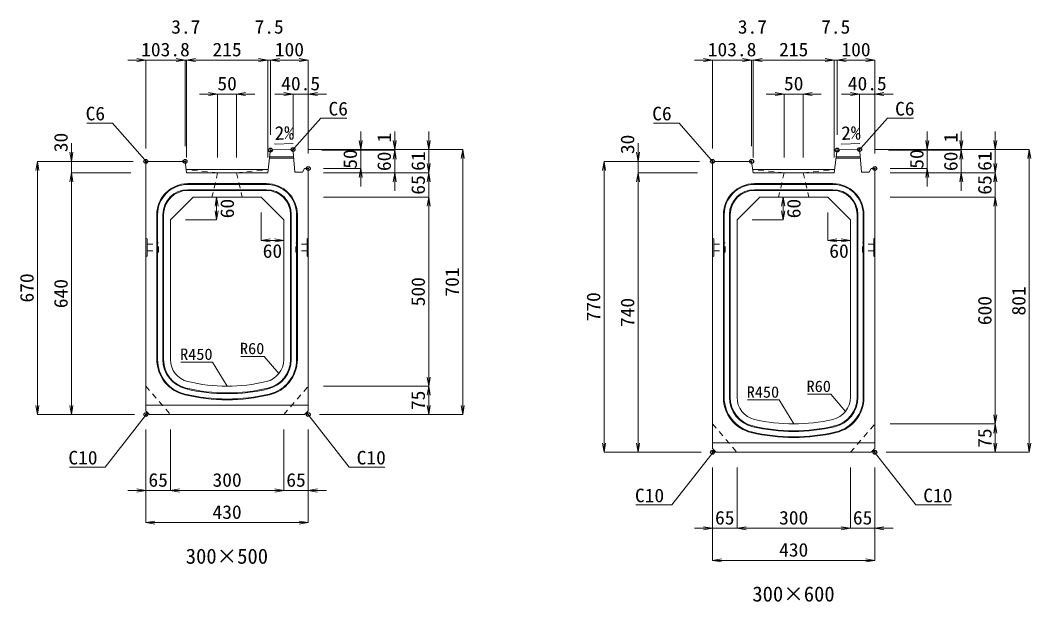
# Model space of a CAD drawing. Units: millimetres at full size, sheet at 1:20. Extents: x -1267 to 18002, y -8037 to 7143.
# Drawn here: x 3752 to 6428, y 3072 to 4611 of the extents above; entities that cross this region are included whole.
import ezdxf
from ezdxf.enums import TextEntityAlignment as Align

# ---------------------------------------------------------------- set-up
doc = ezdxf.new("R2010")
doc.units = ezdxf.units.MM
doc.header["$LTSCALE"] = 20
doc.header["$PDMODE"] = 32
doc.header["$PDSIZE"] = 10
doc.linetypes.add('USER1', pattern=[1.35, 0.75, -0.6])
for name, color, linetype, lineweight in [('インサート', 3, 'USER1', 9), ('寸法線', 7, 'Continuous', 13), ('引出線', 4, 'Continuous', 13), ('排水孔', 30, 'USER1', 9), ('本体', 2, 'Continuous', 13), ('目地', 132, 'Continuous', 5)]:
    doc.layers.add(name, color=color, linetype=linetype, lineweight=lineweight)
doc.layers.add('作業エリア', color=11, linetype='Continuous')
doc.layers.add('文字', color=7, linetype='Continuous')
doc.styles.add('ＭＳ 明朝', font='')
doc.styles.get('ＭＳ 明朝').set_extended_font_data('MS Mincho')

# ---------------------------------------------------------------- blocks, each defined once
blk = doc.blocks.new('open_arrow')
at = {"color": 0, "linetype": 'Continuous', "lineweight": -2}
blk.add_lwpolyline([(7.5, 1.25), (0, 0), (7.5, -1.25)], dxfattribs=at)

msp = doc.modelspace()

# ---------------------------------------------------------------- linework, layer by layer
at = {"layer": 'インサート'}
for p, q in [((4088.2, 4018.04), (4115.2, 4018.04)), ((4088.2, 4018.04), (4088.2, 4001.04)), ((4118.2, 4022.04), (4115.2, 4022.04)), ((4115.2, 4022.04), (4115.2, 3997.04)), ((4118.2, 3997.04), (4118.2, 4022.04)), ((4481.8, 4022.04), (4484.8, 4022.04)), ((4481.8, 3997.04), (4481.8, 4022.04)), ((4484.8, 4022.04), (4484.8, 3997.04)), ((4511.8, 4018.04), (4484.8, 4018.04)), ((4511.8, 4018.04), (4511.8, 4001.04)), ((5588.2, 4018.04), (5615.2, 4018.04)), ((5588.2, 4018.04), (5588.2, 4001.04)), ((5618.2, 4022.04), (5615.2, 4022.04)), ((5615.2, 4022.04), (5615.2, 3997.04)), ((5618.2, 3997.04), (5618.2, 4022.04)), ((5981.8, 4022.04), (5984.8, 4022.04)), ((5981.8, 3997.04), (5981.8, 4022.04)), ((5984.8, 4022.04), (5984.8, 3997.04)), ((6011.8, 4018.04), (5984.8, 4018.04)), ((6011.8, 4018.04), (6011.8, 4001.04)), ((4088.2, 4001.04), (4115.2, 4001.04)), ((4115.2, 3997.04), (4118.2, 3997.04)), ((4484.8, 3997.04), (4481.8, 3997.04)), ((4511.8, 4001.04), (4484.8, 4001.04)), ((5588.2, 4001.04), (5615.2, 4001.04)), ((5615.2, 3997.04), (5618.2, 3997.04)), ((5984.8, 3997.04), (5981.8, 3997.04)), ((6011.8, 4001.04), (5984.8, 4001.04))]:
    msp.add_line(p, q, dxfattribs=at)
at = {"layer": '作業エリア'}
for p in [(4415, 4267.54), (4474.5, 4268.73), (5915, 4267.54), (5974.5, 4268.73), (4085, 4237.54), (4188.75, 4237.54), (5585, 4237.54), (5688.75, 4237.54), (4515, 4218.73), (6015, 4218.73), (4085, 3567.54), (4515, 3567.54), (5585, 3467.54), (6015, 3467.54)]:
    msp.add_point(p, dxfattribs=at)
at = {"layer": '寸法線'}
for p, q in [((4037, 4505.47), (4188.75, 4505.47)), ((4085, 4271.54), (4085, 4505.47)), ((4140.75, 4505.47), (4240.5, 4505.47)), ((4188.75, 4277.54), (4188.75, 4505.47)), ((4188.75, 4277.54), (4188.75, 4505.47)), ((4192.5, 4247.54), (4192.5, 4505.47)), ((4192.5, 4505.47), (4407.5, 4505.47)), ((4192.5, 4247.54), (4192.5, 4505.47)), ((4359.5, 4505.47), (4463, 4505.47)), ((4407.5, 4247.54), (4407.5, 4505.47)), ((4407.5, 4247.54), (4407.5, 4505.47)), ((4415, 4307.54), (4415, 4505.47)), ((4415, 4505.47), (4515, 4505.47)), ((4415, 4307.54), (4415, 4505.47)), ((4515, 4258.73), (4515, 4505.47)), ((5537, 4505.47), (5688.75, 4505.47)), ((5585, 4271.54), (5585, 4505.47)), ((5640.75, 4505.47), (5740.5, 4505.47)), ((5688.75, 4277.54), (5688.75, 4505.47)), ((5688.75, 4277.54), (5688.75, 4505.47)), ((5692.5, 4247.54), (5692.5, 4505.47)), ((5692.5, 4505.47), (5907.5, 4505.47)), ((5692.5, 4247.54), (5692.5, 4505.47)), ((5859.5, 4505.47), (5963, 4505.47)), ((5907.5, 4247.54), (5907.5, 4505.47)), ((5907.5, 4247.54), (5907.5, 4505.47)), ((5915, 4307.54), (5915, 4505.47)), ((5915, 4505.47), (6015, 4505.47)), ((5915, 4307.54), (5915, 4505.47)), ((6015, 4258.73), (6015, 4505.47)), ((4227, 4415.47), (4373, 4415.47)), ((4275, 4247.54), (4275, 4415.47)), ((4325, 4247.54), (4325, 4415.47)), ((4426.5, 4415.47), (4563, 4415.47)), ((4474.5, 4308.73), (4474.5, 4415.47)), ((4515, 4258.73), (4515, 4415.47)), ((5727, 4415.47), (5873, 4415.47)), ((5775, 4247.54), (5775, 4415.47)), ((5825, 4247.54), (5825, 4415.47)), ((5926.5, 4415.47), (6063, 4415.47)), ((5974.5, 4308.73), (5974.5, 4415.47)), ((6015, 4258.73), (6015, 4415.47)), ((4653.7, 4170.73), (4653.7, 4316.73)), ((4743.7, 4219.54), (4743.7, 4316.73)), ((4833.7, 4159.54), (4833.7, 4316.73)), ((6153.7, 4170.73), (6153.7, 4316.73)), ((6243.7, 4219.54), (6243.7, 4316.73)), ((6333.7, 4159.54), (6333.7, 4316.73)), ((3887.87, 4159.54), (3887.87, 4285.54)), ((5387.87, 4159.54), (5387.87, 4285.54)), ((4514.5, 4268.73), (4833.7, 4268.73)), ((4514.5, 4268.73), (4743.7, 4268.73)), ((4514.5, 4268.73), (4923.7, 4268.73)), ((4514.5, 4268.73), (4653.7, 4268.73)), ((4550.92, 4267.54), (4743.7, 4267.54)), ((4550.92, 4267.54), (4743.7, 4267.54)), ((4743.7, 4159.54), (4743.7, 4267.54)), ((4833.7, 4094.54), (4833.7, 4255.54)), ((4923.7, 3567.54), (4923.7, 4268.73)), ((6014.5, 4268.73), (6333.7, 4268.73)), ((6014.5, 4268.73), (6243.7, 4268.73)), ((6014.5, 4268.73), (6423.7, 4268.73)), ((6014.5, 4268.73), (6153.7, 4268.73)), ((6050.92, 4267.54), (6243.7, 4267.54)), ((6050.92, 4267.54), (6243.7, 4267.54)), ((6243.7, 4159.54), (6243.7, 4267.54)), ((6333.7, 4094.54), (6333.7, 4255.54)), ((6423.7, 3467.54), (6423.7, 4268.73)), ((3797.87, 3567.54), (3797.87, 4237.54)), ((4051, 4237.54), (3797.87, 4237.54)), ((4051, 4237.54), (3887.87, 4237.54)), ((5297.87, 3467.54), (5297.87, 4237.54)), ((5551, 4237.54), (5297.87, 4237.54)), ((5551, 4237.54), (5387.87, 4237.54)), ((3887.87, 3567.54), (3887.87, 4207.54)), ((4045, 4207.54), (3887.87, 4207.54)), ((4045, 4207.54), (3887.87, 4207.54)), ((4555, 4218.73), (4653.7, 4218.73)), ((4555, 4207.54), (4833.7, 4207.54)), ((4555, 4207.54), (4833.7, 4207.54)), ((4555, 4207.54), (4743.7, 4207.54)), ((5387.87, 3467.54), (5387.87, 4207.54)), ((5545, 4207.54), (5387.87, 4207.54)), ((5545, 4207.54), (5387.87, 4207.54)), ((6055, 4218.73), (6153.7, 4218.73)), ((6055, 4207.54), (6333.7, 4207.54)), ((6055, 4207.54), (6333.7, 4207.54)), ((6055, 4207.54), (6243.7, 4207.54)), ((4272.17, 4082.54), (4272.17, 4142.54)), ((4555, 4142.54), (4833.7, 4142.54)), ((4555, 4142.54), (4833.7, 4142.54)), ((4833.7, 3642.54), (4833.7, 4142.54)), ((5772.17, 4082.54), (5772.17, 4142.54)), ((6055, 4142.54), (6333.7, 4142.54)), ((6055, 4142.54), (6333.7, 4142.54)), ((6333.7, 3542.54), (6333.7, 4142.54)), ((4390, 4102.54), (4390, 4028.31)), ((5890, 4102.54), (5890, 4028.31)), ((4190, 4082.54), (4272.17, 4082.54)), ((5690, 4082.54), (5772.17, 4082.54)), ((4390, 4028.31), (4450, 4028.31)), ((5890, 4028.31), (5950, 4028.31)), ((4555, 3642.54), (4833.7, 3642.54)), ((4555, 3642.54), (4833.7, 3642.54)), ((4833.7, 3567.54), (4833.7, 3642.54)), ((4055, 3567.54), (3797.87, 3567.54)), ((4055, 3567.54), (3887.87, 3567.54)), ((4545, 3567.54), (4833.7, 3567.54)), ((4545, 3567.54), (4923.7, 3567.54)), ((6055, 3542.54), (6333.7, 3542.54)), ((6055, 3542.54), (6333.7, 3542.54)), ((6333.7, 3467.54), (6333.7, 3542.54)), ((4085, 3527.54), (4085, 3366.39)), ((4085, 3527.54), (4085, 3281.39)), ((4150, 3527.54), (4150, 3366.39)), ((4150, 3527.54), (4150, 3366.39)), ((4450, 3527.54), (4450, 3366.39)), ((4450, 3527.54), (4450, 3366.39)), ((4515, 3527.54), (4515, 3366.39)), ((4515, 3527.54), (4515, 3281.39)), ((5555, 3467.54), (5297.87, 3467.54)), ((5555, 3467.54), (5387.87, 3467.54)), ((6045, 3467.54), (6333.7, 3467.54)), ((6045, 3467.54), (6423.7, 3467.54)), ((5585, 3427.54), (5585, 3266.39)), ((5585, 3427.54), (5585, 3181.39)), ((5650, 3427.54), (5650, 3266.39)), ((5650, 3427.54), (5650, 3266.39)), ((5950, 3427.54), (5950, 3266.39)), ((5950, 3427.54), (5950, 3266.39)), ((6015, 3427.54), (6015, 3266.39)), ((6015, 3427.54), (6015, 3181.39)), ((4037, 3366.39), (4198, 3366.39)), ((4150, 3366.39), (4450, 3366.39)), ((4402, 3366.39), (4563, 3366.39)), ((4085, 3281.39), (4515, 3281.39)), ((5537, 3266.39), (5698, 3266.39)), ((5650, 3266.39), (5950, 3266.39)), ((5902, 3266.39), (6063, 3266.39)), ((5585, 3181.39), (6015, 3181.39))]:
    msp.add_line(p, q, dxfattribs=at)
at = {"layer": '引出線'}
for points in [[(4088, 4234.54), (3996.97, 4338.86), (3928.62, 4338.86)], [(4471.75, 4265.68), (4548.47, 4351.61), (4616.81, 4351.61)], [(5588, 4234.54), (5496.97, 4338.86), (5428.62, 4338.86)], [(5971.75, 4265.68), (6048.47, 4351.61), (6116.81, 4351.61)], [(4426.39, 4283.38), (4475.1, 4284.35), (4426.36, 4283.38)], [(5926.39, 4283.38), (5975.1, 4284.35), (5926.36, 4283.38)], [(4437.07, 3675.86), (4398.48, 3721.26), (4336.25, 3721.26)], [(4300, 3642.54), (4261.49, 3706.09), (4177.31, 3706.09)], [(5937.07, 3575.86), (5898.48, 3621.26), (5836.25, 3621.26)], [(5800, 3542.54), (5761.49, 3606.09), (5677.31, 3606.09)], [(4090, 3572.54), (3977.02, 3428.11), (3882.35, 3428.11)], [(4510, 3572.54), (4622.98, 3428.11), (4717.65, 3428.11)], [(5590, 3472.54), (5477.02, 3328.11), (5382.35, 3328.11)], [(6010, 3472.54), (6122.98, 3328.11), (6217.65, 3328.11)]]:
    msp.add_lwpolyline(points, dxfattribs=at)
at = {"layer": '排水孔'}
for p, q in [((4275, 4207.54), (4191.5, 4215.54)), ((4275, 4207.54), (4260, 4142.54)), ((4325, 4207.54), (4408.5, 4215.54)), ((4325, 4207.54), (4340, 4142.54)), ((5775, 4207.54), (5691.5, 4215.54)), ((5775, 4207.54), (5760, 4142.54)), ((5825, 4207.54), (5908.5, 4215.54)), ((5825, 4207.54), (5840, 4142.54))]:
    msp.add_line(p, q, dxfattribs=at)
at = {"layer": '本体'}
for p, q in [((4407.5, 4207.54), (4414.36, 4262.39)), ((4468.5, 4268.61), (4420.19, 4267.64)), ((4475, 4262.75), (4468.5, 4268.61)), ((4475, 4262.75), (4479.5, 4208.73)), ((5907.5, 4207.54), (5914.36, 4262.39)), ((5968.5, 4268.61), (5920.19, 4267.64)), ((5975, 4262.75), (5968.5, 4268.61)), ((5975, 4262.75), (5979.5, 4208.73)), ((4091, 4237.54), (4085, 4231.54)), ((4085, 4231.54), (4085, 3577.54)), ((4091, 4237.54), (4188.75, 4237.54)), ((4192.5, 4207.54), (4188.75, 4237.54)), ((5591, 4237.54), (5585, 4231.54)), ((5585, 4231.54), (5585, 3477.54)), ((5591, 4237.54), (5688.75, 4237.54)), ((5692.5, 4207.54), (5688.75, 4237.54)), ((4192.5, 4207.54), (4407.5, 4207.54)), ((4479.5, 4208.73), (4500, 4208.73)), ((4500, 4208.73), (4505, 4218.73)), ((4505, 4218.73), (4515, 4218.73)), ((4515, 3577.54), (4515, 4218.73)), ((5692.5, 4207.54), (5907.5, 4207.54)), ((5979.5, 4208.73), (6000, 4208.73)), ((6000, 4208.73), (6005, 4218.73)), ((6005, 4218.73), (6015, 4218.73)), ((6015, 3477.54), (6015, 4218.73)), ((4150, 4082.54), (4210, 4142.54)), ((4210, 4142.54), (4390, 4142.54)), ((4390, 4142.54), (4450, 4082.54)), ((5650, 4082.54), (5710, 4142.54)), ((5710, 4142.54), (5890, 4142.54)), ((5890, 4142.54), (5950, 4082.54)), ((4150, 4082.54), (4150, 3713.07)), ((4450, 3713.07), (4450, 4082.54)), ((5650, 4082.54), (5650, 3613.07)), ((5950, 3613.07), (5950, 4082.54)), ((4085, 3577.54), (4095, 3567.54)), ((4095, 3567.54), (4505, 3567.54)), ((4505, 3567.54), (4515, 3577.54)), ((5585, 3477.54), (5595, 3467.54)), ((5595, 3467.54), (6005, 3467.54)), ((6005, 3467.54), (6015, 3477.54))]:
    msp.add_line(p, q, dxfattribs=at)
at = {"layer": '本体', "lineweight": 9}
for p, q in [((4191.5, 4215.54), (4408.5, 4215.54)), ((5691.5, 4215.54), (5908.5, 4215.54)), ((4085, 4034.04), (4088.2, 4032.04)), ((4088.2, 4032.04), (4088.2, 3987.04)), ((4515, 4034.04), (4511.8, 4032.04)), ((4511.8, 4032.04), (4511.8, 3987.04)), ((5585, 4034.04), (5588.2, 4032.04)), ((5588.2, 4032.04), (5588.2, 3987.04)), ((6015, 4034.04), (6011.8, 4032.04)), ((6011.8, 4032.04), (6011.8, 3987.04)), ((4088.2, 3987.04), (4085, 3985.04)), ((4511.8, 3987.04), (4515, 3985.04)), ((5588.2, 3987.04), (5585, 3985.04)), ((6011.8, 3987.04), (6015, 3985.04)), ((4085, 3592.54), (4515, 3592.54)), ((5585, 3492.54), (6015, 3492.54))]:
    msp.add_line(p, q, dxfattribs=at)
at = {"layer": '本体', "linetype": 'USER1', "lineweight": 9}
for p, q in [((4085, 3642.54), (4150, 3567.54)), ((4450, 3567.54), (4515, 3642.54)), ((5585, 3542.54), (5650, 3467.54)), ((5950, 3467.54), (6015, 3542.54))]:
    msp.add_line(p, q, dxfattribs=at)
at = {"layer": '本体'}
for centre, radius, start, end in [((4420.31, 4261.65), 6, 91.14576, 172.87498), ((5920.31, 4261.65), 6, 91.14576, 172.87498), ((4210, 3713.07), 60, 180, 256.65764), ((4390, 3713.07), 60, 283.34236, 0), ((4300, 4092.54), 450, 256.65764, 283.34236), ((5710, 3613.07), 60, 180, 256.65764), ((5890, 3613.07), 60, 283.34236, 0), ((5800, 3992.54), 450, 256.65764, 283.34236)]:
    msp.add_arc(centre, radius, start, end, dxfattribs=at)
at = {"layer": '目地'}
for p, q in [((4476.43, 4245.54), (4412.25, 4245.54)), ((4476.1, 4249.54), (4412.75, 4249.54)), ((5976.43, 4245.54), (5912.25, 4245.54)), ((5976.1, 4249.54), (5912.75, 4249.54)), ((4404, 4178.54), (4196, 4178.54)), ((4404, 4176.54), (4196, 4176.54)), ((5904, 4178.54), (5696, 4178.54)), ((5904, 4176.54), (5696, 4176.54)), ((4404, 4162.54), (4196, 4162.54)), ((4404, 4160.54), (4196, 4160.54)), ((5904, 4162.54), (5696, 4162.54)), ((5904, 4160.54), (5696, 4160.54)), ((4114, 4096.54), (4114, 3713.07)), ((4116, 4096.54), (4116, 3713.07)), ((4130, 4096.54), (4130, 3713.07)), ((4132, 4096.54), (4132, 3713.07)), ((4468, 3713.07), (4468, 4096.54)), ((4470, 3713.07), (4470, 4096.54)), ((4484, 3713.07), (4484, 4096.54)), ((4486, 3713.07), (4486, 4096.54)), ((5614, 4096.54), (5614, 3613.07)), ((5616, 4096.54), (5616, 3613.07)), ((5630, 4096.54), (5630, 3613.07)), ((5632, 4096.54), (5632, 3613.07)), ((5968, 3613.07), (5968, 4096.54)), ((5970, 3613.07), (5970, 4096.54)), ((5984, 3613.07), (5984, 4096.54)), ((5986, 3613.07), (5986, 4096.54))]:
    msp.add_line(p, q, dxfattribs=at)
for centre, radius, start, end in [((4196, 4096.54), 82, 90, 180), ((4196, 4096.54), 80, 90, 180), ((4404, 4096.54), 82, 0, 90), ((4404, 4096.54), 80, 0, 90), ((5696, 4096.54), 82, 90, 180), ((5696, 4096.54), 80, 90, 180), ((5904, 4096.54), 82, 0, 90), ((5904, 4096.54), 80, 0, 90), ((4196, 4096.54), 66, 90, 180), ((4196, 4096.54), 64, 90, 180), ((4404, 4096.54), 66, 0, 90), ((4404, 4096.54), 64, 0, 90), ((5696, 4096.54), 66, 90, 180), ((5696, 4096.54), 64, 90, 180), ((5904, 4096.54), 66, 0, 90), ((5904, 4096.54), 64, 0, 90), ((4210, 3713.07), 96, 180, 256.65764), ((4210, 3713.07), 94, 180, 256.65764), ((4210, 3713.07), 80, 180, 256.65764), ((4210, 3713.07), 78, 180, 256.65764), ((4390, 3713.07), 78, 283.34236, 360), ((4390, 3713.07), 80, 283.34236, 360), ((4390, 3713.07), 94, 283.34236, 0), ((4390, 3713.07), 96, 283.34236, 0), ((4300, 4092.54), 486, 256.65764, 283.34236), ((4300, 4092.54), 484, 256.65764, 283.34236), ((4300, 4092.54), 470, 256.65764, 283.34236), ((4300, 4092.54), 468, 256.65764, 283.34236), ((5710, 3613.07), 96, 180, 256.65764), ((5710, 3613.07), 94, 180, 256.65764), ((5710, 3613.07), 80, 180, 256.65764), ((5710, 3613.07), 78, 180, 256.65764), ((5890, 3613.07), 78, 283.34236, 360), ((5890, 3613.07), 80, 283.34236, 360), ((5890, 3613.07), 94, 283.34236, 0), ((5890, 3613.07), 96, 283.34236, 0), ((5800, 3992.54), 470, 256.65764, 283.34236), ((5800, 3992.54), 468, 256.65764, 283.34236), ((5800, 3992.54), 486, 256.65764, 283.34236), ((5800, 3992.54), 484, 256.65764, 283.34236)]:
    msp.add_arc(centre, radius, start, end, dxfattribs=at)

# ---------------------------------------------------------------- block references
at = {"layer": '寸法線', "xscale": 3.2, "yscale": 3.2}
for p, rotation in [((4085, 4505.47), 180), ((4188.75, 4505.47), 180), ((4188.75, 4505.47), 180), ((4407.5, 4505.47), 180), ((4407.5, 4505.47), 180), ((4515, 4505.47), 180), ((5585, 4505.47), 180), ((5688.75, 4505.47), 180), ((5688.75, 4505.47), 180), ((5907.5, 4505.47), 180), ((5907.5, 4505.47), 180), ((6015, 4505.47), 180), ((4275, 4415.47), 180), ((4474.5, 4415.47), 180), ((5775, 4415.47), 180), ((5974.5, 4415.47), 180), ((4653.7, 4268.73), 90), ((4743.7, 4268.73), 90), ((4833.7, 4268.73), 90), ((6153.7, 4268.73), 90), ((6243.7, 4268.73), 90), ((6333.7, 4268.73), 90), ((3887.87, 4237.54), 90), ((4743.7, 4267.54), 270), ((4743.7, 4267.54), 270), ((4923.7, 4268.73), 270), ((5387.87, 4237.54), 90), ((6243.7, 4267.54), 270), ((6243.7, 4267.54), 270), ((6423.7, 4268.73), 270), ((3797.87, 4237.54), 270), ((4833.7, 4207.54), 90), ((5297.87, 4237.54), 270), ((6333.7, 4207.54), 90), ((3887.87, 4207.54), 270), ((3887.87, 4207.54), 270), ((4653.7, 4218.73), 270), ((4743.7, 4207.54), 270), ((4833.7, 4207.54), 270), ((5387.87, 4207.54), 270), ((5387.87, 4207.54), 270), ((6153.7, 4218.73), 270), ((6243.7, 4207.54), 270), ((6333.7, 4207.54), 270), ((4272.17, 4142.54), 270), ((4833.7, 4142.54), 270), ((4833.7, 4142.54), 270), ((5772.17, 4142.54), 270), ((6333.7, 4142.54), 270), ((6333.7, 4142.54), 270), ((4272.17, 4082.54), 90), ((5772.17, 4082.54), 90), ((4450, 4028.31), 180), ((5950, 4028.31), 180), ((4833.7, 3642.54), 90), ((4833.7, 3642.54), 270), ((3797.87, 3567.54), 90), ((3887.87, 3567.54), 90), ((4833.7, 3567.54), 90), ((4923.7, 3567.54), 90), ((6333.7, 3542.54), 90), ((6333.7, 3542.54), 270), ((5297.87, 3467.54), 90), ((5387.87, 3467.54), 90), ((6333.7, 3467.54), 90), ((6423.7, 3467.54), 90), ((4085, 3366.39), 180), ((4450, 3366.39), 180), ((4450, 3366.39), 180), ((4515, 3281.39), 180), ((5585, 3266.39), 180), ((5950, 3266.39), 180), ((5950, 3266.39), 180), ((6015, 3181.39), 180)]:
    msp.add_blockref('open_arrow', p, dxfattribs=dict(at, rotation=rotation))
for p in [(4192.5, 4505.47), (4192.5, 4505.47), (4415, 4505.47), (4415, 4505.47), (5692.5, 4505.47), (5692.5, 4505.47), (5915, 4505.47), (5915, 4505.47), (4325, 4415.47), (4515, 4415.47), (5825, 4415.47), (6015, 4415.47), (4390, 4028.31), (5890, 4028.31), (4150, 3366.39), (4150, 3366.39), (4515, 3366.39), (4085, 3281.39), (5650, 3266.39), (5650, 3266.39), (6015, 3266.39), (5585, 3181.39)]:
    msp.add_blockref('open_arrow', p, dxfattribs=at)
at = {"layer": '引出線'}
for p, xscale, yscale, rotation in [((4426.39, 4283.38), 0.16, 0.16, 1.1), ((5926.39, 4283.38), 0.16, 0.16, 1.1), ((4471.75, 4265.68), 0.16, 0.16, 48.2), ((5971.75, 4265.68), 0.16, 0.16, 48.2), ((4088, 4234.54), 0.16, 0.16, 131.1), ((5588, 4234.54), 0.16, 0.16, 131.1), ((4437.07, 3675.86), 0.133, 0.133, 130.4), ((4300, 3642.54), 0.133, 0.133, 121.2), ((4090, 3572.54), 0.16, 0.16, 232), ((4510, 3572.54), 0.16, 0.16, 308), ((5937.07, 3575.86), 0.133, 0.133, 130.4), ((5800, 3542.54), 0.133, 0.133, 121.2), ((5590, 3472.54), 0.16, 0.16, 232), ((6010, 3472.54), 0.16, 0.16, 308)]:
    msp.add_blockref('open_arrow', p, dxfattribs=dict(at, xscale=xscale, yscale=yscale, rotation=rotation))

# ---------------------------------------------------------------- texts
at = {"layer": '寸法線', "style": 'ＭＳ 明朝', "width": 1.05}
for s, p in [('3.7', (4190.62, 4593.47)), ('7.5', (4411.25, 4593.47)), ('3.7', (5690.62, 4593.47)), ('7.5', (5911.25, 4593.47)), ('103.8', (4136.88, 4533.47)), ('215', (4300, 4533.47)), ('100', (4465, 4533.47)), ('103.8', (5636.88, 4533.47)), ('215', (5800, 4533.47)), ('100', (5965, 4533.47)), ('50', (4300, 4443.47)), ('40.5', (4494.75, 4443.47)), ('50', (5800, 4443.47)), ('40.5', (5994.75, 4443.47)), ('60', (4420, 4000.31)), ('60', (5920, 4000.31)), ('65', (4117.5, 3394.39)), ('300', (4300, 3394.39)), ('65', (4482.5, 3394.39)), ('430', (4300, 3309.39)), ('65', (5617.5, 3294.39)), ('300', (5800, 3294.39)), ('65', (5982.5, 3294.39)), ('430', (5800, 3209.39))]:
    msp.add_text(s, height=36.03, dxfattribs=at).set_placement(p, align=Align.MIDDLE_CENTER)
for s, p in [('30', (3859.87, 4287.44)), ('1', (4715.7, 4300.4)), ('1', (6215.7, 4300.4)), ('30', (5359.87, 4282.37)), ('50', (4625.7, 4243.73)), ('60', (4715.7, 4237.54)), ('61', (4805.7, 4238.14)), ('50', (6125.7, 4243.73)), ('60', (6215.7, 4237.54)), ('61', (6305.7, 4238.14)), ('65', (4805.7, 4175.04)), ('65', (6305.7, 4175.04)), ('60', (4300.17, 4112.54)), ('60', (5800.17, 4112.54)), ('670', (3769.87, 3902.54)), ('701', (4895.7, 3918.14)), ('640', (3859.87, 3887.54)), ('500', (4805.7, 3892.54)), ('770', (5269.87, 3852.54)), ('801', (6395.7, 3868.14)), ('740', (5359.87, 3837.54)), ('600', (6305.7, 3842.54)), ('75', (4805.7, 3605.04)), ('75', (6305.7, 3505.04))]:
    msp.add_text(s, height=36.03, rotation=90, dxfattribs=at).set_placement(p, align=Align.MIDDLE_CENTER)
at = {"layer": '引出線', "style": 'ＭＳ 明朝', "width": 1.05}
for s, p in [('C6', (4568.47, 4394.81)), ('C6', (6068.47, 4394.81)), ('C10', (4642.98, 3471.31)), ('C10', (6142.98, 3371.31))]:
    msp.add_text(s, height=36.03, dxfattribs=at).set_placement(p, align=Align.TOP_LEFT)
for s, height, p in [('C6', 36.03, (3976.97, 4382.06)), ('C6', 36.03, (5476.97, 4382.06)), ('R60', 30.02, (4398.48, 3757.26)), ('R450', 30.02, (4261.49, 3742.09)), ('R450', 30.02, (5761.49, 3642.09)), ('R60', 30.02, (5898.48, 3657.26)), ('C10', 36.03, (3957.02, 3471.31)), ('C10', 36.03, (5457.02, 3371.31))]:
    msp.add_text(s, height=height, dxfattribs=at).set_placement(p, align=Align.TOP_RIGHT)
for p in [(4425.42, 4330.27), (5925.42, 4330.27)]:
    msp.add_text('2%', height=36.03, rotation=1.146, dxfattribs=at).set_placement(p, align=Align.TOP_LEFT)
at = {"layer": '文字', "style": 'ＭＳ 明朝'}
for s, p in [('300×500', (4299.52, 3192.57)), ('300×600', (5799.52, 3092.57))]:
    msp.add_text(s, height=40.03, dxfattribs=at).set_placement(p, align=Align.MIDDLE_CENTER)

doc.saveas('drawing.dxf')
